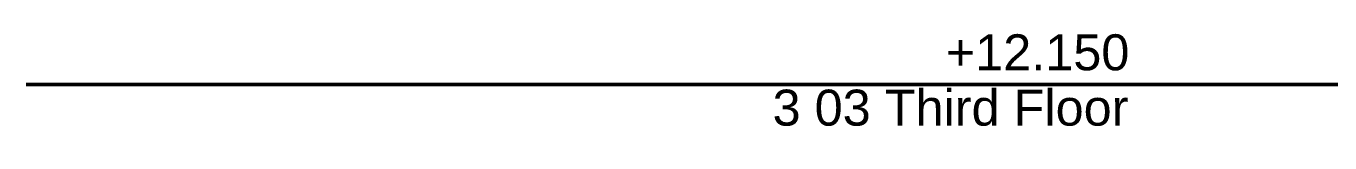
# Model space of a CAD drawing. Header units: millimetres. Extents: x -48147 to 1392261, y -496296 to 18123.
# Drawn here: x 1350092 to 1353704, y -479794 to -479497 of the extents above; entities that cross this region are included whole.
import ezdxf

# ---------------------------------------------------------------- set-up
doc = ezdxf.new("R2010")
doc.units = ezdxf.units.MM
doc.header["$MEASUREMENT"] = 0
doc.linetypes.add('Wipeout_Contour', pattern=[1000, 0, -1000])
doc.layers.add('0_Pen_No__25', color=7, linetype='Continuous', lineweight=50, true_color=0x2a2a2a)
doc.layers.add('0_Pen_No__6', color=7, linetype='Continuous', lineweight=35)
doc.styles.add('GENERATED_STYLE_1', font='')
doc.styles.get('GENERATED_STYLE_1').set_extended_font_data('Swis721 BT')

# ---------------------------------------------------------------- blocks, each defined once
blk = doc.blocks.new('S-21 Building Section_STORY_MARKER', base_point=(1317838.7, -491795.5))
at = {"layer": '0_Pen_No__25', "linetype": 'Continuous'}
blk.add_line((1353754.3, -479645.5), (1353654.3, -479645.5), dxfattribs=at)
at = {"color": 254, "linetype": 'Wipeout_Contour', "lineweight": 0, "ltscale": 5737576.336078849}
blk.add_wipeout([(1350092.3, -479497.3), (1350092.3, -479793.8), (1353554.3, -479793.8), (1353554.3, -479497.3)], dxfattribs=at)
at = {"layer": '0_Pen_No__25', "linetype": 'Continuous'}
for p, q in [((1350092.3, -479645.5), (1353154.3, -479645.5)), ((1353354.3, -479645.5), (1353154.3, -479645.5)), ((1353354.3, -479645.5), (1353554.3, -479645.5)), ((1353654.3, -479645.5), (1353554.3, -479645.5))]:
    blk.add_line(p, q, dxfattribs=at)
at = {"layer": '0_Pen_No__6', "char_height": 100, "attachment_point": 1, "style": 'GENERATED_STYLE_1'}
for s, insert in [('\\A1;{\\fSwis721 BT|b0|i0|c0|p34;+12.150}', (1352640, -479506.1)), ('\\A1;{\\fSwis721 BT|b0|i0|c0|p34;3 03 Third Floor}', (1352160.3, -479659.8))]:
    blk.add_mtext(s, dxfattribs=dict(at, insert=insert))

msp = doc.modelspace()

# ---------------------------------------------------------------- block references
at = {"linetype": 'Continuous', "lineweight": 0}
msp.add_blockref('S-21 Building Section_STORY_MARKER', (1317838.7, -491795.5), dxfattribs=at)

doc.saveas('drawing.dxf')
